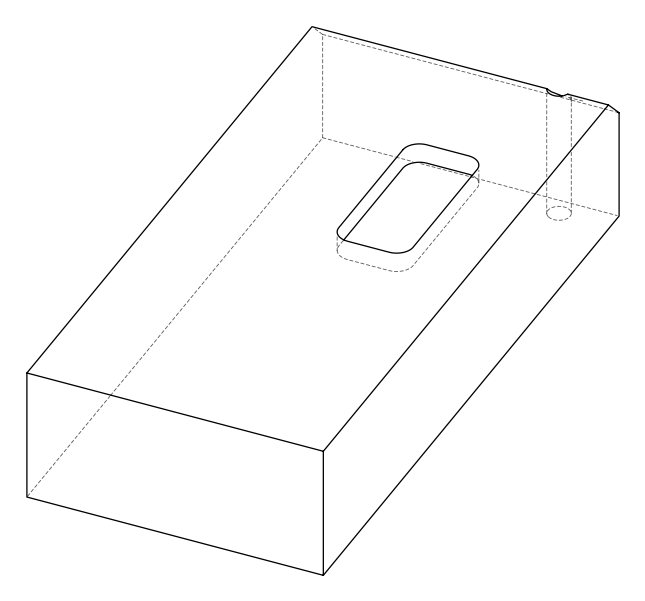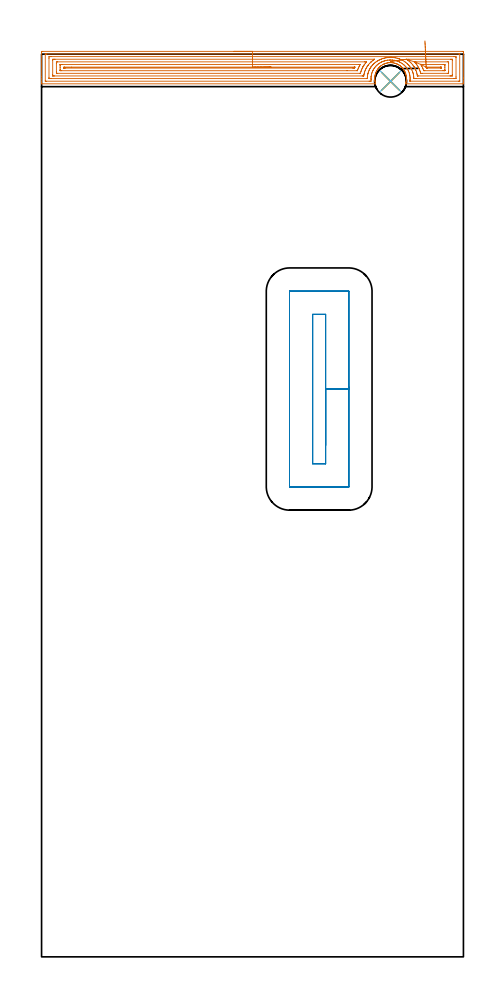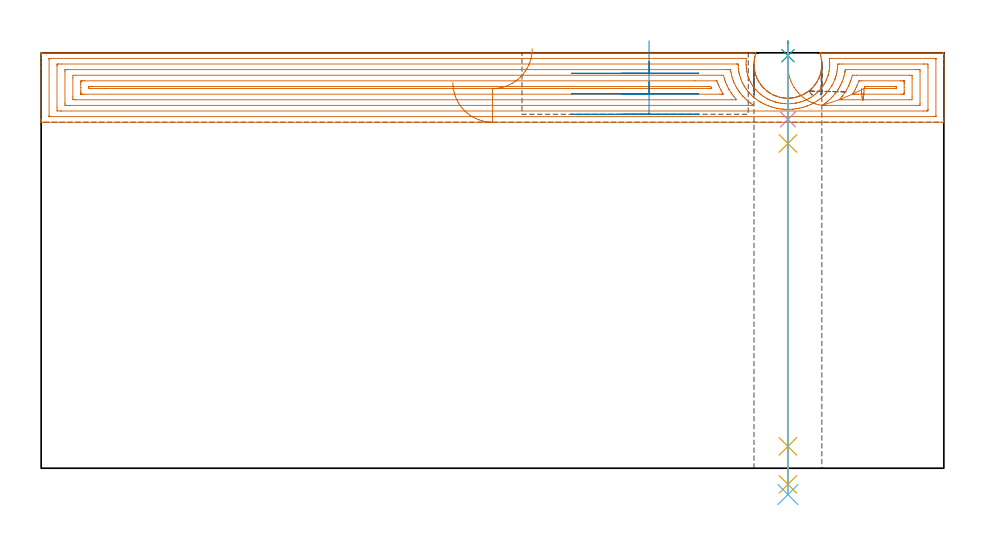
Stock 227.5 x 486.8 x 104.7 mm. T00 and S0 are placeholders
(PLAN: 6 operations, 5 tool changes, 16.9 min)
(1 AREA_MILL | FG_CHAMFER_SURFACE | UGT0205_001 | 12.64 min | 34828 mm3)
(2 MILL_RECTANGULAR_POCKET | POCKET_RECTANGULAR_STRAIGHT | UGT0201_107 | Follow Part, ap 6.25, ae 75% | 3.17 min | 113303 mm3)
(3 SPOT_DRILL | STEP1HOLE | NXT0321_9005460120000 | 0.03 min | 2 mm3)
(4 DRILL_BLIND_HOLE_INTO_CENTER | STEP1HOLE | NXT0301_083 | 0.08 min | 1228 mm3)
(5 GUN_DRILL_THROUGH_HOLE | STEP1HOLE | UGT0307_008 | 0.54 min | 8430 mm3)
(6 DRILL_TO_ENLARGE_THROUGH_HOLE | STEP1HOLE | UGT0301_242 | 0.45 min | 13533 mm3)
(TOOL UGT0205_001 | Chamfer Mill 20 x 3 x 45 deg. | D20 FL50 Z2)
(TOOL UGT0201_107 | End Mill 25 mm | D25 FL25 Z2)
(TOOL NXT0321_9005460120000 | NC Spot Drill, 142deg, 12mm, Carbide, Uncoated | D12 PA142 FL30 Z2)
(TOOL NXT0301_083 | Carbide Drill 11.2mm [860.1-1120-056A1-MM 2214] | D11.2 PA140 FL72 Z2)
(TOOL UGT0307_008 | Gun Drill 11 mm | D11 PA130 FL24 Z1)
(TOOL UGT0301_242 | Twist Drill 17.1 mm | D17.1 PA118 FL130 Z2)
(OP 1 AREA_MILL)
G17 G21 G94 G90
T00 M6
G54
G17 G0 G90 X103.75 Y488.3 S1061 M3
G43 Z114.7 H0
Z97.2
G94 G1 X103.788 Z96.328 F250.
X103.902 Z95.464
X104.091 Z94.612
X104.353 Z93.78
X104.687 Z92.974
X105.09 Z92.2
X105.558 Z91.464
X106.09 Z90.772
X106.679 Z90.129
X107.322 Z89.54
X108.014 Z89.008
X108.75 Z88.54
X109.524 Z88.137
X110.33 Z87.803
X111.162 Z87.541
X112.014 Z87.352
X112.878 Z87.238
X113.75 Z87.2
X226.87 Y488.299 Z87.201
X227.28 Y488.297 Z87.202
X227.49 Y488.292 Z87.205
X227.495 Y487.893 Z87.604
X227.5 Y487.274 Z88.223
Y473.841 Z101.653
Y472.445 Z103.051
Y472.085 Z103.41
Y471.365 Z104.135
Y471.133 Z104.367
X227.498 Y470.965 Z104.528
X227.49 Y470.802 Z104.689
X227.317 Y470.8 Z104.7
X196.466
X196.256 Y470.803 Z104.689
X196.295 Y470.956 Z104.539
X196.376 Y471.207 Z104.291
X196.4 Y471.282 Z104.217
X196.466 Y471.551 Z103.949
X196.527 Y471.799 Z103.701
X196.617 Y472.245 Z103.255
X196.682 Y472.692 Z102.808
X196.723 Y473.138 Z102.362
X196.741 Y473.585 Z101.915
X196.736 Y474.032 Z101.468
X196.708 Y474.478 Z101.022
X196.655 Y474.925 Z100.575
X196.574 Y475.371 Z100.129
X196.466 Y475.836 Z99.664
X196.4 Y476.118 Z99.382
X196.353 Y476.264 Z99.236
X196.192 Y476.712 Z98.786
X196.109 Y476.915 Z98.582
X196.011 Y477.156 Z98.342
X195.916 Y477.354 Z98.143
X195.796 Y477.606 Z97.891
X195.558 Y478.049 Z97.449
X195.507 Y478.134 Z97.362
X195.235 Y478.543 Z96.955
X194.944 Y478.942 Z96.556
X194.807 Y479.111 Z96.386
X194.613 Y479.351 Z96.148
X194.534 Y479.436 Z96.063
X194.384 Y479.597 Z95.902
X194.269 Y479.712 Z95.787
X194.146 Y479.835 Z95.663
X194.081 Y479.894 Z95.603
X193.976 Y479.989 Z95.506
X193.858 Y480.099 Z95.401
X193.783 Y480.167 Z95.332
X193.72 Y480.225 Z95.274
X193.397 Y480.483 Z95.016
X193.272 Y480.575 Z94.923
X193.064 Y480.728 Z94.77
X192.826 Y480.885 Z94.614
X192.696 Y480.962 Z94.537
X192.383 Y481.146 Z94.352
X192.082 Y481.306 Z94.191
X191.933 Y481.386 Z94.111
X191.672 Y481.508 Z93.99
X191.548 Y481.561 Z93.937
X191.408 Y481.621 Z93.877
X191.039 Y481.757 Z93.742
X190.594 Y481.898 Z93.599
X190.146 Y482.016 Z93.479
X189.7 Y482.11 Z93.389
X189.481 Y482.143 Z93.355
X189.312 Y482.168 Z93.328
X189.252 Y482.177 Z93.319
X188.807 Y482.221 Z93.276
X188.712 Y482.225 Z93.268
X188.619 Y482.23 Z93.263
X188.452 Y482.24 Z93.255
X188.427 Y482.243
X188.418
X188.358 Y482.247 Z93.252
X188.345
X188.288 Y482.245 Z93.25
X188.057 Y482.241 Z93.256
X187.961 Y482.24 Z93.258
X187.524 Y482.21 Z93.28
X187.465 Y482.207 Z93.284
X187.018 Y482.158 Z93.338
X186.593 Y482.088 Z93.409
X186.571 Y482.084 Z93.413
X186.123 Y481.984 Z93.513
X185.678 Y481.858 Z93.64
X184.992 Y481.621 Z93.876
X184.841 Y481.557 Z93.939
X184.784 Y481.533 Z93.964
X184.624 Y481.457 Z94.043
X184.394 Y481.345 Z94.153
X184.334 Y481.316 Z94.182
X183.891 Y481.074 Z94.423
X183.339 Y480.728 Z94.77
X182.997 Y480.48 Z95.018
X182.936 Y480.428 Z95.069
X182.619 Y480.166 Z95.333
X182.51 Y480.068 Z95.431
X182.251 Y479.836 Z95.664
X182.158 Y479.745 Z95.754
X182.104 Y479.692 Z95.807
X181.771 Y479.323 Z96.175
X181.711 Y479.252 Z96.246
X181.595 Y479.111 Z96.385
X181.454 Y478.942 Z96.556
X181.264 Y478.69 Z96.81
X181.21 Y478.618 Z96.882
X180.85 Y478.049 Z97.449
X180.817 Y477.99 Z97.508
X180.604 Y477.606 Z97.892
X180.37 Y477.124 Z98.375
X180.317 Y477.005 Z98.494
X180.177 Y476.636 Z98.863
X180.123 Y476.476 Z99.022
X180.051 Y476.264 Z99.236
X179.925 Y475.819 Z99.681
X179.822 Y475.371 Z100.129
X179.745 Y474.925 Z100.575
X179.692 Y474.478 Z101.022
X179.664 Y474.032 Z101.468
X179.659 Y473.585 Z101.915
X179.668 Y473.342 Z102.158
X179.677 Y473.138 Z102.361
X179.693 Y472.963 Z102.535
X179.718 Y472.692 Z102.808
X179.76 Y472.405 Z103.095
X179.783 Y472.245 Z103.255
X179.876 Y471.799 Z103.701
X180.104 Y470.965 Z104.53
X180.12 Y470.902 Z104.592
X180.143 Y470.803 Z104.689
X179.923 Y470.8 Z104.7
X0.183
X0.01 Y470.802 Z104.689
X0.002 Y470.965 Z104.528
X0. Y471.133 Z104.366
Y471.365 Z104.135
Y472.085 Z103.41
Y473.323 Z102.174
Y474.72 Z100.776
Y487.634 Z87.863
X0.003 Y487.893 Z87.604
X0.01 Y488.292 Z87.205
X0.22 Y488.297 Z87.202
X0.63 Y488.3 Z87.2
X113.75
Y486.886 Z88.614
X225.081 Y486.885 Z88.615
X225.215 Y486.884 Z88.616
X225.445 Y486.879 Z88.621
X225.491 Y486.875 Z88.625
X225.495 Y486.843 Z88.657
X225.497 Y486.807 Z88.693
X225.5 Y486.604 Z88.896
X225.499 Y472.415 Z103.085
X225.497 Y472.305 Z103.195
X225.493 Y472.233 Z103.267
X225.489 Y472.22 Z103.28
X225.485 Y472.218 Z103.282
X225.462 Y472.216 Z103.284
X225.081 Y472.214 Z103.286
X224.95
X199.016 Y472.215 Z103.285
X198.764 Y472.219 Z103.281
X198.646 Y472.221 Z103.279
X198.642 Y472.276 Z103.224
X198.669 Y472.556 Z102.944
X198.701 Y472.963 Z102.537
X198.724 Y473.38 Z102.12
X198.729 Y473.841 Z101.659
X198.714 Y474.269 Z101.231
X198.676 Y474.72 Z100.78
X198.604 Y475.254 Z100.246
X198.538 Y475.598 Z99.902
X198.365 Y476.367 Z99.133
X198.331 Y476.476 Z99.024
X198.254 Y476.711 Z98.789
X198.002 Y477.354 Z98.146
X197.82 Y477.781 Z97.719
X197.589 Y478.233 Z97.267
X197.36 Y478.651 Z96.849
X197.057 Y479.111 Z96.389
X196.81 Y479.454 Z96.046
X196.466 Y479.905 Z95.595
X196.393 Y479.989 Z95.511
X196.002 Y480.416 Z95.084
X195.572 Y480.843 Z94.657
X195.544 Y480.867 Z94.633
X195.078 Y481.263 Z94.237
X194.678 Y481.572 Z93.928
X194.441 Y481.746 Z93.754
X193.783 Y482.154 Z93.346
X193.479 Y482.325 Z93.175
X192.913 Y482.624 Z92.876
X192.889 Y482.635 Z92.865
X192.867 Y482.646 Z92.854
X192.304 Y482.879 Z92.621
X191.995 Y482.993 Z92.507
X191.432 Y483.176 Z92.324
X191.101 Y483.268 Z92.232
X190.716 Y483.366 Z92.134
X190.237 Y483.472 Z92.028
X190.22 Y483.476 Z92.024
X190.206 Y483.478 Z92.022
X190.058 Y483.502 Z91.998
X189.312 Y483.595 Z91.905
X189.207 Y483.606 Z91.894
X188.418 Y483.654 Z91.846
X188.263
X187.524 Y483.627 Z91.873
X187.404 Y483.62 Z91.88
X186.629 Y483.545 Z91.955
X186.591 Y483.54 Z91.96
X186.355 Y483.502 Z91.998
X185.837 Y483.403 Z92.097
X185.791 Y483.393 Z92.107
X185.735 Y483.38 Z92.12
X185.394 Y483.295 Z92.205
X185.126 Y483.223 Z92.277
X185.001 Y483.187 Z92.313
X184.841 Y483.136 Z92.364
X184.455 Y483.003 Z92.497
X183.947 Y482.82 Z92.68
X183.807 Y482.761 Z92.739
X183.501 Y482.624 Z92.876
X183.2 Y482.479 Z93.021
X183.141 Y482.449 Z93.051
X183.053 Y482.402 Z93.098
X182.628 Y482.163 Z93.337
X182.158 Y481.877 Z93.623
X182.077 Y481.825 Z93.675
X181.96 Y481.746 Z93.754
X181.561 Y481.454 Z94.046
X181.264 Y481.217 Z94.283
X181.074 Y481.054 Z94.446
X180.863 Y480.867 Z94.633
X180.609 Y480.632 Z94.868
X180.37 Y480.392 Z95.108
X180.177 Y480.179 Z95.321
X180.013 Y479.989 Z95.511
X179.773 Y479.697 Z95.803
X179.476 Y479.319 Z96.181
X179.39 Y479.195 Z96.305
X179.335 Y479.111 Z96.389
X179.05 Y478.651 Z96.849
X178.81 Y478.233 Z97.267
X178.73 Y478.087 Z97.413
X178.581 Y477.795 Z97.705
X178.444 Y477.49 Z98.01
X178.389 Y477.354 Z98.146
X178.202 Y476.849 Z98.651
X178.081 Y476.476 Z99.024
X177.995 Y476.173 Z99.327
X177.858 Y475.598 Z99.902
X177.829 Y475.459 Z100.041
X177.715 Y474.72 Z100.78
X177.712 Y474.695 Z100.805
X177.687 Y474.429 Z101.071
X177.663 Y473.865 Z101.635
Y473.841 Z101.659
X177.687 Y472.977 Z102.523
X177.688 Y472.963 Z102.537
X177.687 Y472.221 Z103.279
X177.551 Y472.219 Z103.281
X176.793 Y472.215 Z103.285
X176.661 Y472.214 Z103.286
X2.419 Y472.215 Z103.285
X2.285 Y472.216 Z103.284
X2.055 Y472.221 Z103.279
X2.009 Y472.225 Z103.275
X2.005 Y472.257 Z103.243
X2.003 Y472.293 Z103.207
X2. Y472.496 Z103.004
X2.001 Y486.685 Z88.815
X2.003 Y486.795 Z88.705
X2.007 Y486.867 Z88.633
X2.011 Y486.88 Z88.62
X2.015 Y486.882 Z88.618
X2.038 Y486.884 Z88.616
X2.419 Y486.886 Z88.614
X2.55
X113.75
Y485.472 Z90.028
X222.399 Y485.471 Z90.029
X223.08 Y485.468 Z90.032
X223.293 Y485.464 Z90.036
X223.49 Y485.455 Z90.045
X223.495 Y485.259 Z90.241
X223.499 Y485.056 Z90.444
X223.5 Y474.517 Z100.983
X223.495 Y473.841 Z101.659
X223.493 Y473.645 Z101.855
X223.293 Y473.635 Z101.865
X222.614 Y473.63 Z101.87
X222.399 Y473.629 Z101.871
X201.831
X201.15 Y473.632 Z101.868
X200.937 Y473.635 Z101.865
X200.746 Y473.651 Z101.849
X200.738 Y473.841 Z101.659
X200.728 Y474.047 Z101.453
X200.68 Y474.72 Z100.78
X200.65 Y475.002 Z100.498
X200.555 Y475.598 Z99.902
X200.462 Y476.065 Z99.435
X200.36 Y476.476 Z99.024
X200.274 Y476.795 Z98.705
X200.105 Y477.293 Z98.207
X200.082 Y477.354 Z98.146
X200.043 Y477.457 Z98.043
X199.709 Y478.233 Z97.267
X199.392 Y478.872 Z96.628
X199.256 Y479.111 Z96.389
X199.149 Y479.293 Z96.207
X198.669 Y479.989 Z95.511
X198.254 Y480.531 Z94.969
X197.969 Y480.867 Z94.633
X197.68 Y481.186 Z94.314
X197.36 Y481.503 Z93.997
X197.102 Y481.746 Z93.754
X196.466 Y482.286 Z93.214
X196.022 Y482.624 Z92.876
X195.572 Y482.925 Z92.575
X194.762 Y483.419 Z92.081
X194.678 Y483.465 Z92.035
X194.606 Y483.502 Z91.998
X194.061 Y483.774 Z91.726
X193.783 Y483.899 Z91.601
X193.082 Y484.191 Z91.309
X192.889 Y484.259 Z91.241
X192.529 Y484.38 Z91.12
X191.995 Y484.539 Z90.961
X191.769 Y484.603 Z90.897
X191.101 Y484.76 Z90.74
X190.616 Y484.856 Z90.644
X190.206 Y484.914 Z90.586
X189.58 Y484.995 Z90.505
X189.312 Y485.017 Z90.483
X188.619 Y485.061 Z90.439
X188.418 Y485.068 Z90.432
X187.733 Y485.053 Z90.447
X187.524 Y485.044 Z90.456
X187.192 Y485.026 Z90.474
X186.894 Y484.999 Z90.501
X186.629 Y484.97 Z90.53
X186.095 Y484.905 Z90.595
X185.735 Y484.842 Z90.658
X185.341 Y484.767 Z90.733
X184.841 Y484.655 Z90.845
X184.619 Y484.599 Z90.901
X183.947 Y484.407 Z91.093
X183.926 Y484.401 Z91.099
X183.867 Y484.38 Z91.12
X183.271 Y484.165 Z91.335
X183.053 Y484.085 Z91.415
X182.637 Y483.91 Z91.59
X182.158 Y483.686 Z91.814
X182.034 Y483.625 Z91.875
X181.798 Y483.502 Z91.998
X181.458 Y483.312 Z92.188
X181.264 Y483.199 Z92.301
X180.907 Y482.975 Z92.525
X180.368 Y482.625 Z92.875
X179.871 Y482.235 Z93.265
X179.476 Y481.911 Z93.589
X179.387 Y481.833 Z93.667
X179.292 Y481.746 Z93.754
X178.931 Y481.402 Z94.098
X178.581 Y481.044 Z94.456
X178.497 Y480.95 Z94.55
X178.425 Y480.867 Z94.633
X178.094 Y480.468 Z95.032
X177.712 Y479.989 Z95.511
X177.701 Y479.975 Z95.525
X177.687 Y479.956 Z95.544
X177.356 Y479.436 Z96.064
X177.156 Y479.111 Z96.389
X177.024 Y478.883 Z96.617
X176.793 Y478.464 Z97.036
X176.717 Y478.308 Z97.192
X176.682 Y478.233 Z97.267
X176.447 Y477.694 Z97.806
X176.322 Y477.354 Z98.146
X176.214 Y477.045 Z98.455
X176.038 Y476.476 Z99.024
X176.007 Y476.369 Z99.131
X175.899 Y475.929 Z99.571
X175.843 Y475.653 Z99.847
X175.834 Y475.598 Z99.902
X175.734 Y474.882 Z100.618
X175.719 Y474.72 Z100.78
X175.675 Y474.062 Z101.438
X175.658 Y473.644 Z101.856
X175.582 Y473.635 Z101.865
X175.438 Y473.632 Z101.868
X175.22 Y473.629 Z101.871
X5.101
X4.42 Y473.632 Z101.868
X4.207 Y473.635 Z101.865
X4.01 Y473.645 Z101.855
X4.005 Y473.841 Z101.659
X4.001 Y474.044 Z101.456
X4. Y484.583 Z90.917
X4.005 Y485.259 Z90.241
X4.007 Y485.455 Z90.045
X4.207 Y485.464 Z90.036
X4.886 Y485.47 Z90.03
X5.101 Y485.471 Z90.029
X113.75 Y485.472 Z90.028
Y484.057 Z91.443
X179.177
X179.476 Y484.055 Z91.445
X179.539 Y484.053 Z91.447
X179.578 Y484.05 Z91.45
X179.509 Y483.997 Z91.503
X179.476 Y483.974 Z91.526
X179.194 Y483.779 Z91.721
X178.798 Y483.502 Z91.998
X178.675 Y483.411 Z92.089
X178.581 Y483.339 Z92.161
X178.184 Y483.014 Z92.486
X177.72 Y482.624 Z92.876
X177.703 Y482.609 Z92.891
X177.687 Y482.594 Z92.906
X177.253 Y482.172 Z93.328
X176.84 Y481.746 Z93.754
X176.818 Y481.721 Z93.779
X176.793 Y481.694 Z93.806
X176.415 Y481.239 Z94.261
X176.115 Y480.867 Z94.633
X176.021 Y480.747 Z94.753
X175.899 Y480.583 Z94.917
X175.661 Y480.222 Z95.278
X175.514 Y479.989 Z95.511
X175.323 Y479.676 Z95.824
X175.005 Y479.12 Z96.38
X175.001 Y479.114 Z96.386
X174.717 Y478.515 Z96.985
X174.59 Y478.233 Z97.267
X174.454 Y477.895 Z97.605
X174.259 Y477.354 Z98.146
X174.222 Y477.245 Z98.255
X174.11 Y476.885 Z98.615
X174.024 Y476.561 Z98.939
X174.004 Y476.476 Z99.024
X173.868 Y475.836 Z99.664
X173.826 Y475.598 Z99.902
X173.74 Y475.083 Z100.417
X173.732 Y475.054 Z100.446
X173.709 Y475.05 Z100.45
X173.64 Y475.047 Z100.453
X173.499 Y475.044 Z100.456
X173.216 Y475.043 Z100.457
X172.887
X6.89
X6.56 Y475.044 Z100.456
X6.15 Y475.048 Z100.452
X6.075 Y475.05 Z100.45
X6.01 Y475.059 Z100.441
X6.007 Y475.161 Z100.339
X6. Y475.594 Z99.906
Y483.498 Z92.002
X6.007 Y483.939 Z91.561
X6.01 Y484.042 Z91.458
X6.137 Y484.05 Z91.45
X6.328 Y484.054 Z91.446
X6.89 Y484.057 Z91.443
X7.219
X113.75
Y482.643 Z92.857
X174.091
X174.986 Y482.642 Z92.858
X175.005 Y482.641 Z92.859
X175.251 Y482.624 Z92.876
X175.005 Y482.334 Z93.166
X174.736 Y482.01 Z93.49
X174.524 Y481.746 Z93.754
X174.11 Y481.212 Z94.288
X173.969 Y481.006 Z94.494
X173.879 Y480.867 Z94.633
X173.492 Y480.26 Z95.24
X173.339 Y479.989 Z95.511
X173.295 Y479.911 Z95.589
X173.216 Y479.767 Z95.733
X172.995 Y479.328 Z96.172
X172.89 Y479.111 Z96.389
X172.713 Y478.726 Z96.774
X172.51 Y478.233 Z97.267
X172.458 Y478.099 Z97.401
X172.322 Y477.722 Z97.778
X172.234 Y477.44 Z98.06
X171.966 Y476.476 Z99.024
X171.446 Y476.458 Z99.042
X171.428 Y476.457 Z99.043
X8.678 Y476.458 Z99.042
X8.01 Y476.476 Z99.024
X8.001 Y477.141 Z98.359
Y481.746 Z93.754
X8.004 Y482.408 Z93.092
X8.01 Y482.624 Z92.876
X8.659 Y482.643 Z92.857
X8.678
X113.75
Y481.229 Z94.271
X171.06
X171.428 Y481.227 Z94.273
X171.795 Y481.224 Z94.276
X171.887 Y481.222 Z94.278
X171.827 Y481.111 Z94.389
X171.428 Y480.414 Z95.086
X171.279 Y480.135 Z95.365
X171.205 Y479.989 Z95.511
X170.988 Y479.543 Z95.957
X170.789 Y479.111 Z96.389
X170.712 Y478.935 Z96.565
X170.533 Y478.493 Z97.007
X170.313 Y477.883 Z97.617
X170.292 Y477.878 Z97.622
X170.228 Y477.874 Z97.626
X170.13 Y477.872 Z97.628
X164.732 Y477.871 Z97.629
X10.834 Y477.872 Z97.628
X10.467 Y477.874 Z97.626
X10.099 Y477.878 Z97.622
X10.01 Y477.883 Z97.617
X10.006 Y477.958 Z97.542
X10.002 Y478.08 Z97.42
X10.001 Y478.233 Z97.267
X10. Y478.691 Z96.809
Y479.569 Z95.931
Y480.447 Z95.053
X10.003 Y480.867 Z94.633
X10.006 Y481.096 Z94.404
X10.01 Y481.209 Z94.291
X10.02 Y481.222 Z94.278
X10.047 Y481.225 Z94.275
X10.1 Y481.227 Z94.273
X10.467 Y481.229 Z94.271
X10.993
X113.75
Y479.815 Z95.685
X168.567 Y479.814 Z95.686
X168.745
X168.926 Y479.811 Z95.689
X168.975 Y479.808 Z95.692
X168.983 Y479.8 Z95.7
X168.971 Y479.767 Z95.733
X168.845 Y479.499 Z96.001
X168.745 Y479.292 Z96.208
X168.564 Y479.288 Z96.212
X168.39 Y479.287 Z96.213
X167.851 Y479.285 Z96.215
X12.794 Y479.286 Z96.214
X12.255 Y479.288 Z96.212
X12.072 Y479.291 Z96.209
X12.009 Y479.294 Z96.206
X12.006 Y479.312 Z96.188
X12.002 Y479.359 Z96.141
X12.008 Y479.435 Z96.065
X12.043 Y479.808 Z95.692
X12.199 Y479.813 Z95.687
X12.255 Y479.814 Z95.686
X16.121 Y479.815 Z95.685
X113.75
X114.622 Z95.723
X115.486 Z95.837
X116.338 Z96.026
X117.17 Z96.288
X117.976 Z96.622
X118.75 Z97.025
X119.486 Z97.494
X120.178 Z98.025
X120.821 Z98.614
X121.41 Z99.257
X121.942 Z99.95
X122.41 Z100.685
X122.813 Z101.459
X123.147 Z102.265
X123.409 Z103.097
X123.598 Z103.949
X123.712 Z104.814
X123.75 Z105.685
G0 Z114.7
X188.3 Y482.899
Z102.691
G1 X188.222 Y482.889 Z101.822
X188.22 Y482.888 Z100.95
X188.292 Y482.898 Z100.08
X188.44 Y482.918 Z99.221
X188.661 Y482.948 Z98.377
X188.955 Y482.988 Z97.557
X189.318 Y483.038 Z96.765
X189.748 Y483.096 Z96.008
X190.241 Y483.163 Z95.292
X190.795 Y483.238 Z94.622
X191.405 Y483.321 Z94.004
X192.065 Y483.411 Z93.441
X192.772 Y483.507 Z92.938
X193.519 Y483.609 Z92.5
X194.302 Y483.715 Z92.129
X195.113 Y483.825 Z91.828
X195.947 Y483.938 Z91.6
X196.798 Y484.054 Z91.446
X197.689 Y484.057 Z91.443
X220.61
X220.94 Y484.056 Z91.444
X221.35 Y484.052 Z91.448
X221.425 Y484.05 Z91.45
X221.49 Y484.041 Z91.459
X221.493 Y483.939 Z91.561
X221.5 Y483.506 Z91.994
Y475.602 Z99.898
X221.493 Y475.161 Z100.339
X221.49 Y475.058 Z100.442
X221.363 Y475.05 Z100.45
X221.172 Y475.046 Z100.454
X220.61 Y475.043 Z100.457
X220.281
X203.291
X202.726 Y475.045 Z100.455
X202.689 Y475.047 Z100.453
X202.676 Y475.048 Z100.452
X202.662 Y475.098 Z100.402
X202.627 Y475.297 Z100.203
X202.597 Y475.471 Z100.029
X202.576 Y475.598 Z99.902
X202.545 Y475.775 Z99.725
X202.388 Y476.476 Z99.024
X202.281 Y476.913 Z98.587
X202.137 Y477.354 Z98.146
X201.831 Y478.168 Z97.332
X201.805 Y478.233 Z97.267
X201.786 Y478.277 Z97.223
X201.542 Y478.807 Z96.693
X201.388 Y479.111 Z96.389
X201.234 Y479.409 Z96.091
X200.937 Y479.932 Z95.568
X200.9 Y479.989 Z95.511
X200.826 Y480.099 Z95.401
X200.271 Y480.867 Z94.633
X200.043 Y481.166 Z94.334
X199.549 Y481.746 Z93.754
X199.149 Y482.164 Z93.336
X198.669 Y482.624 Z92.876
X198.254 Y482.981 Z92.519
X197.966 Y483.221 Z92.279
X197.598 Y483.502 Z91.998
X197.36 Y483.675 Z91.825
X196.798 Y484.054 Z91.446
X201.147 Y482.624 Z92.876
X201.812 Y482.643 Z92.857
X201.831
X218.822 Y482.642 Z92.858
X219.49 Y482.624 Z92.876
X219.499 Y481.959 Z93.541
Y477.354 Z98.146
X219.496 Y476.692 Z98.808
X219.49 Y476.476 Z99.024
X218.841 Y476.457 Z99.043
X218.822
X205.428
X204.531 Y476.459 Z99.041
X204.514 Y476.461 Z99.039
X204.431 Y476.476 Z99.024
X204.397 Y476.591 Z98.909
X204.187 Y477.354 Z98.146
X204.033 Y477.826 Z97.674
X203.874 Y478.233 Z97.267
X203.62 Y478.866 Z96.634
X203.511 Y479.111 Z96.389
X203.422 Y479.305 Z96.195
X203.059 Y479.989 Z95.511
X202.726 Y480.555 Z94.945
X202.512 Y480.867 Z94.633
X202.042 Y481.539 Z93.961
X201.883 Y481.746 Z93.754
X201.831 Y481.811 Z93.689
X201.147 Y482.624 Z92.876
X204.512 Y481.221 Z94.279
X204.514 Y481.222 Z94.278
X205.042 Y481.227 Z94.273
X205.408 Y481.228 Z94.272
X205.934 Y481.229 Z94.271
X216.666 Y481.228 Z94.272
X217.033 Y481.226 Z94.274
X217.401 Y481.222 Z94.278
X217.49 Y481.217 Z94.283
X217.494 Y481.142 Z94.358
X217.498 Y481.02 Z94.48
X217.499 Y480.867 Z94.633
X217.5 Y480.409 Z95.091
Y479.531 Z95.969
Y478.653 Z96.847
X217.497 Y478.233 Z97.267
X217.494 Y478.003 Z97.497
X217.49 Y477.891 Z97.609
X217.48 Y477.878 Z97.622
X217.453 Y477.875 Z97.625
X217.399 Y477.873 Z97.627
X217.033 Y477.871 Z97.629
X216.507
X206.67
X206.302 Y477.873 Z97.627
X206.18 Y477.875 Z97.625
X206.089 Y477.878 Z97.622
X205.732 Y478.793 Z96.707
X205.598 Y479.111 Z96.389
X205.408 Y479.556 Z95.944
X205.192 Y479.989 Z95.511
X204.978 Y480.412 Z95.088
X204.712 Y480.867 Z94.633
X204.514 Y481.204 Z94.296
X204.512 Y481.221 Z94.279
X207.407 Y479.809 Z95.691
X207.419 Y479.81 Z95.69
X207.462 Y479.813 Z95.687
X207.552 Y479.814 Z95.686
X215.067
X215.245 Y479.813 Z95.687
X215.428 Y479.809 Z95.691
X215.491 Y479.806 Z95.694
X215.494 Y479.788 Z95.712
X215.498 Y479.74 Z95.76
X215.496 Y479.425 Z96.075
X215.491 Y479.3 Z96.2
X215.488 Y479.292 Z96.208
X215.479 Y479.289 Z96.211
X215.447 Y479.287 Z96.213
X215.379 Y479.286 Z96.214
X215.245 Y479.285 Z96.215
X208.091 Y479.286 Z96.214
X207.912 Y479.287 Z96.213
X207.651 Y479.291 Z96.209
X207.624 Y479.292 Z96.208
X207.603 Y479.33 Z96.17
X207.575 Y479.385 Z96.115
X207.552 Y479.438 Z96.062
X207.409 Y479.781 Z95.719
X207.407 Y479.809 Z95.691
X207.377 Y480.451 Z95.102
X207.344 Y481.143 Z94.572
X207.309 Y481.878 Z94.103
X207.272 Y482.651 Z93.701
X207.234 Y483.457 Z93.368
X207.194 Y484.288 Z93.106
X207.153 Y485.139 Z92.917
X207.112 Y486.003 Z92.804
X207.071 Y486.873 Z92.767
X207.029 Y487.744 Z92.805
X206.988 Y488.608 Z92.919
X206.947 Y489.458 Z93.109
X206.908 Y490.289 Z93.372
X206.869 Y491.094 Z93.706
X206.833 Y491.867 Z94.109
X206.798 Y492.602 Z94.578
X206.765 Y493.293 Z95.11
X206.734 Y493.935 Z95.699
G0 Z114.7
M5
M2
(OP 2 MILL_RECTANGULAR_POCKET)
G17 G21 G94 G90
T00 M6
G54
G17 G0 G90 X153.2 Y275.722 S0 M3
G43 Z114.7 H0
Z107.7
G94 G1 Y306.2 Z99.533 F250.
Y346.5 F500.
X146.2
Y265.9
X153.2
Y306.2
X165.7
Y358.9
X165.695 Y358.955
X165.655 Y358.995
X165.6 Y359.
X133.8
X133.745 Y358.995
X133.705 Y358.955
X133.7 Y358.9
Y253.5
X133.705 Y253.445
X133.745 Y253.405
X133.8 Y253.4
X165.6
X165.655 Y253.405
X165.695 Y253.445
X165.7 Y253.5
Y306.2
Y307.2
G0 X153.2 Y275.722 Z102.533
G1 Y306.2 Z94.367 F250.
Y346.5 F500.
X146.2
Y265.9
X153.2
Y306.2
X165.7
Y358.9
X165.695 Y358.955
X165.655 Y358.995
X165.6 Y359.
X133.8
X133.745 Y358.995
X133.705 Y358.955
X133.7 Y358.9
Y253.5
X133.705 Y253.445
X133.745 Y253.405
X133.8 Y253.4
X165.6
X165.655 Y253.405
X165.695 Y253.445
X165.7 Y253.5
Y306.2
Y307.2
G0 X153.2 Y275.722 Z97.367
G1 Y306.2 Z89.2 F250.
Y346.5 F500.
X146.2
Y265.9
X153.2
Y306.2
X165.7
Y358.9
X165.695 Y358.955
X165.655 Y358.995
X165.6 Y359.
X133.8
X133.745 Y358.995
X133.705 Y358.955
X133.7 Y358.9
Y253.5
X133.705 Y253.445
X133.745 Y253.405
X133.8 Y253.4
X165.6
X165.655 Y253.405
X165.695 Y253.445
X165.7 Y253.5
Y306.2
Y307.2
G0 Z114.7
M5
M2
(OP 3 SPOT_DRILL)
G17 G21 G94 G90
T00 M6
G54
G17 G0 G90 X188.2 Y472.2 S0 M3
G43 Z114.7 H0
G94 G81 G98 Z103.964 F250. R107.7
G80
M5
M2
(OP 4 DRILL_BLIND_HOLE_INTO_CENTER)
G17 G21 G94 G90
T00 M6
G54
G17 G0 G90 X188.2 Y472.2 S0 M3
G43 Z114.7 H1
G94 G81 G98 Z87.9 F250. R106.7
G80
M5
M2
(OP 5 GUN_DRILL_THROUGH_HOLE)
G17 G21 G94 G90
T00 M6
G54
G17 G0 G90 X188.2 Y472.2 M8
G43 Z114.7 H0
Z100.803
S716 M3
G94 G1 Z81.837 F125. M26
G4 X.084
Z5.5 F250.
G4 X.084
Z-4.065 F125.
G4 X.084
M5
M9
G0 Z100.803
Z114.7
M2
(OP 6 DRILL_TO_ENLARGE_THROUGH_HOLE)
G17 G21 G94 G90
T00 M6
G54
G17 G0 G90 X188.2 Y472.2 S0 M3
G43 Z114.7 H0
G94 G73 G98 Z-6.637 F250. Q15.905 R106.7
G80
M5
M2
